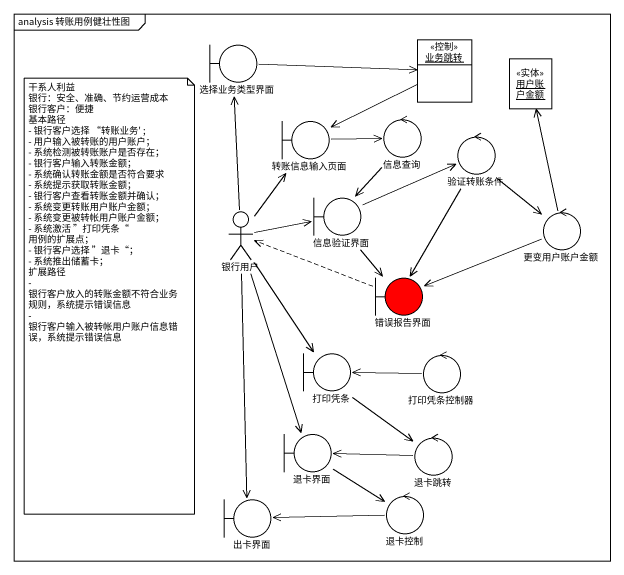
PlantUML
@startuml
mainframe analysis 转账用例健壮性图
allowmixing
hide circle
hide empty members
boundary 选择业务类型界面
object 业务跳转 <<控制>>
object 用户账户金额 <<实体>>
boundary 转账信息输入页面
control 信息查询
control 验证转账条件
boundary 信息验证界面
actor 银行用户
control 更变用户账户金额
boundary 错误报告界面 #FF0000
boundary 打印凭条
control 打印凭条控制器
boundary 退卡界面
control 退卡跳转
boundary 出卡界面
control 退卡控制
选择业务类型界面 -right-> 业务跳转
业务跳转 --> 转账信息输入页面
转账信息输入页面 -right-> 信息查询
信息查询 --> 信息验证界面
验证转账条件 --> 更变用户账户金额
验证转账条件 --> 错误报告界面
信息验证界面 -right-> 验证转账条件
信息验证界面 --> 错误报告界面
银行用户 -up-> 选择业务类型界面
银行用户 -up-> 转账信息输入页面
银行用户 -right-> 信息验证界面
银行用户 --> 打印凭条
银行用户 --> 退卡界面
银行用户 --> 出卡界面
更变用户账户金额 -up-> 用户账户金额
更变用户账户金额 -left-> 错误报告界面
错误报告界面 .left.> 银行用户
打印凭条 --> 退卡跳转
打印凭条控制器 -left-> 打印凭条
退卡界面 --> 退卡控制
退卡跳转 -left-> 退卡界面
退卡控制 -left-> 出卡界面
note as N1
  干系人利益
  银行：安全、准确、节约运营成本
  银行客户：便捷
  基本路径
  - 银行客户选择 “转账业务' ;
  - 用户输入被转账的用户账户；
  - 系统检测被转账账户是否存在；
  - 银行客户输入转账金额；
  - 系统确认转账金额是否符合要求
  - 系统提示获取转账金额；
  - 银行客户查看转账金额并确认；
  - 系统变更转账用户账户金额；
  - 系统变更被转帐用户账户金额；
  - 系统激活 ”打印凭条“ 用例的扩展点；
  - 银行客户选择 ”退卡“；
  - 系统推出储蓄卡；
  扩展路径
  - 银行客户放入的转账金额不符合业务规则，系统提示错误信息
  - 银行客户输入被转帐用户账户信息错误，系统提示错误信息
end note
@enduml
